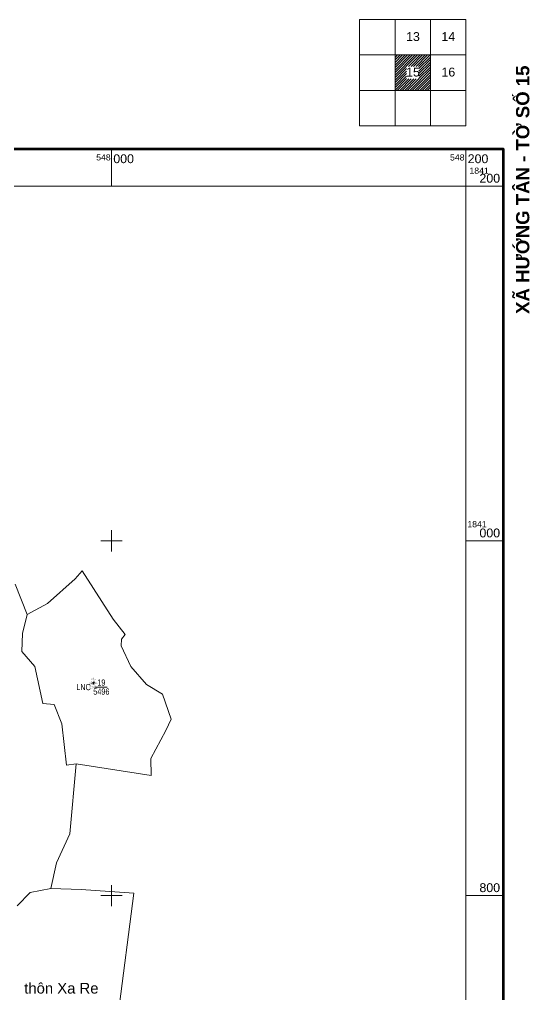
# Model space of a CAD drawing. Header units: metres. Extents: x 546779 to 548236, y 1839578 to 1841294.
# Drawn here: x 547948 to 548236, y 1840744 to 1841294 of the extents above; entities that cross this region are included whole.
import ezdxf
from ezdxf.enums import TextEntityAlignment as Align

# ---------------------------------------------------------------- set-up
doc = ezdxf.new("R2010")
doc.units = ezdxf.units.M
doc.header["$MEASUREMENT"] = 0
for name, color, linetype, lineweight in [('Level 10', 7, 'Continuous', 0), ('Level 11', 7, 'Continuous', 0), ('Level 13', 7, 'Continuous', 0), ('Level 15', 7, 'Continuous', 0), ('Level 18', 7, 'Continuous', 0), ('Level 46', 7, 'Continuous', 0), ('Level 55', 7, 'Continuous', 0), ('Level 56', 7, 'Continuous', 0), ('Level 60', 7, 'Continuous', 0), ('Level 61', 7, 'Continuous', 0)]:
    doc.layers.add(name, color=color, linetype=linetype, lineweight=lineweight)
doc.styles.add('Style-VHarial', font='VHarial.shx')
doc.styles.add('Style-VHarialb', font='VHarialb.shx')
doc.styles.add('Style-Vnarial', font='Vnarial.shx')
doc.styles.add('Style-vnarialNarrowI', font='vnarialNarrowI.shx')
doc.styles.add('Style-Vntimei', font='Vntimei.shx')

# ---------------------------------------------------------------- blocks, each defined once
blk = doc.blocks.new('N_THUA_19')
at = {"layer": 'Level 13', "color": 230, "linetype": 'Continuous', "lineweight": 13, "flags": 128}
blk.add_lwpolyline([(-1.42, 0), (5.6, 0)], dxfattribs=at)
at = {"layer": 'Level 13', "color": 230, "linetype": 'Continuous', "lineweight": 0, "style": 'Style-vnarialNarrowI', "width": 0.98572}
blk.add_text('LNC ', height=3.5, dxfattribs=at).set_placement((-2.56, 0), align=Align.MIDDLE_RIGHT)
blk.add_text('19', height=3.5, dxfattribs=at).set_placement((2.23, 0.78), align=Align.CENTER)
blk.add_text('5496', height=3.5, dxfattribs=at).set_placement((2.26, -0.78), align=Align.TOP_CENTER)
blk = doc.blocks.new('CENTRD')
at = {"layer": 'Level 11', "linetype": 'Continuous', "lineweight": 0}
h = blk.add_hatch(color=3, dxfattribs=at)
edge = h.paths.add_edge_path()
edge.add_arc((0, 0), 1.5, 0, 360)
at = {"layer": 'Level 11', "color": 3, "linetype": 'Continuous', "lineweight": 0}
for p, q in [((-6, 0), (-13, 0)), ((0, 6), (-6, 0)), ((-6, 0), (0, -6)), ((0, 13), (0, 6)), ((6, 0), (0, 6)), ((0, -6), (6, 0)), ((13, 0), (6, 0)), ((0, -6), (0, -13))]:
    blk.add_line(p, q, dxfattribs=at)

msp = doc.modelspace()

# ---------------------------------------------------------------- linework, layer by layer
at = {"layer": 'Level 10', "color": 7, "linetype": 'Continuous', "lineweight": 0}
for p, q in [((547952.29, 1840958.52), (547945.69, 1840975.54)), ((547952.29, 1840958.52), (547949.69, 1840947.73)), ((547949.69, 1840947.73), (547949.35, 1840937.71)), ((547949.35, 1840937.71), (547956.71, 1840929.21)), ((547956.71, 1840929.21), (547961.19, 1840908.34)), ((547961.19, 1840908.34), (547967.56, 1840907.74)), ((547967.56, 1840907.74), (547972, 1840896.87)), ((547972, 1840896.87), (547974.49, 1840873.59)), ((547974.49, 1840873.59), (547980.04, 1840874.3))]:
    msp.add_line(p, q, dxfattribs=at)
at = {"layer": 'Level 10', "color": 7, "linetype": 'Continuous', "lineweight": 0, "flags": 128}
for points in [[(547952.29, 1840958.52), (547963.83, 1840964.81), (547979.49, 1840978.69), (547983.36, 1840983.07)], [(547983.36, 1840983.07), (548000.88, 1840955.84), (548007.74, 1840947.2)], [(548007.74, 1840947.2), (548005.57, 1840944.68), (548005.38, 1840940.77), (548010.96, 1840929.19), (548019.76, 1840919.07), (548028.69, 1840913.58), (548033.62, 1840899.52), (548030.6, 1840893.18), (548022.2, 1840877.29), (548022.35, 1840867.73)], [(547980.04, 1840874.3), (547976.52, 1840834.91), (547968.89, 1840818.49), (547965.71, 1840803.99)], [(548022.35, 1840867.73), (547980.04, 1840874.3)], [(547965.71, 1840803.99), (547954.04, 1840801.82), (547946.74, 1840794.24)], [(548012.57, 1840801.47), (547982.92, 1840803.43), (547965.71, 1840803.99)], [(548012.57, 1840801.47), (548003.81, 1840732.99)]]:
    msp.add_lwpolyline(points, dxfattribs=at)
at = {"layer": 'Level 46', "color": 7, "linetype": 'Continuous', "lineweight": 0}
for p, q in [((548160, 1841234), (548160, 1841294)), ((548180, 1841234), (548180, 1841294)), ((548140, 1841274), (548200, 1841274)), ((548160, 1841272.58), (548161.42, 1841274)), ((548160, 1841271.18), (548162.82, 1841274)), ((548160, 1841269.76), (548164.24, 1841274)), ((548160, 1841268.34), (548165.66, 1841274)), ((548160, 1841266.92), (548167.08, 1841274)), ((548160, 1841265.52), (548168.48, 1841274)), ((548160, 1841264.1), (548169.9, 1841274)), ((548160, 1841262.68), (548171.32, 1841274)), ((548160, 1841261.28), (548172.72, 1841274)), ((548167.64, 1841267.5), (548174.14, 1841274)), ((548169.06, 1841267.5), (548175.56, 1841274)), ((548170.48, 1841267.5), (548176.98, 1841274)), ((548171.88, 1841267.5), (548178.38, 1841274)), ((548173.3, 1841267.5), (548179.8, 1841274)), ((548173.5, 1841266.28), (548180, 1841272.78)), ((548173.5, 1841264.88), (548180, 1841271.38)), ((548160, 1841259.86), (548166.5, 1841266.36)), ((548160, 1841258.44), (548166.5, 1841264.94)), ((548168.28, 1841254), (548180, 1841265.72)), ((548173.5, 1841263.46), (548180, 1841269.96)), ((548173.5, 1841262.04), (548180, 1841268.54)), ((548173.5, 1841260.64), (548180, 1841267.12)), ((548160, 1841257.04), (548166.5, 1841263.52)), ((548160, 1841255.62), (548166.5, 1841262.12)), ((548160, 1841254.2), (548166.5, 1841260.7)), ((548161.22, 1841254), (548167.72, 1841260.5)), ((548162.62, 1841254), (548169.12, 1841260.5)), ((548164.04, 1841254), (548170.54, 1841260.5)), ((548165.46, 1841254), (548171.96, 1841260.5)), ((548166.88, 1841254), (548173.36, 1841260.5)), ((548169.7, 1841254), (548180, 1841264.3)), ((548171.12, 1841254), (548180, 1841262.88)), ((548172.52, 1841254), (548180, 1841261.48)), ((548173.94, 1841254), (548180, 1841260.06)), ((548140, 1841254), (548200, 1841254)), ((548175.36, 1841254), (548180, 1841258.64)), ((548176.76, 1841254), (548180, 1841257.24)), ((548178.18, 1841254), (548180, 1841255.82)), ((548179.6, 1841254), (548180, 1841254.4))]:
    msp.add_line(p, q, dxfattribs=at)
at = {"layer": 'Level 46', "color": 7, "linetype": 'Continuous', "lineweight": 0, "flags": 128}
for points in [[(548200, 1841294), (548140, 1841294)], [(548140, 1841294), (548140, 1841234)], [(548200, 1841234), (548200, 1841294)], [(548140, 1841234), (548200, 1841234)]]:
    msp.add_lwpolyline(points, dxfattribs=at)
at = {"layer": 'Level 46', "color": 7, "linetype": 'Continuous', "lineweight": 0}
msp.add_point((548160, 1841274), dxfattribs=at)
at = {"layer": 'Level 60', "color": 7, "linetype": 'Continuous', "lineweight": 0, "flags": 128}
for points in [[(548000, 1841200), (548000, 1841221)], [(548200, 1841200), (548200, 1841221)], [(548200, 1841200), (548221, 1841200)], [(548000, 1840994), (548000, 1841006)], [(547994, 1841000), (548006, 1841000)], [(548200, 1841000), (548221, 1841000)], [(548000, 1840794), (548000, 1840806)], [(547994, 1840800), (548006, 1840800)], [(548200, 1840800), (548221, 1840800)]]:
    msp.add_lwpolyline(points, dxfattribs=at)
msp.add_lwpolyline([(546800, 1841200), (548200, 1841200), (548200, 1839800), (546800, 1839800), (546800, 1841200)], close=True, dxfattribs=at)
at = {"layer": 'Level 61', "color": 7, "linetype": 'Continuous', "lineweight": 140, "flags": 128}
msp.add_lwpolyline([(546779, 1841221), (548221, 1841221), (548221, 1839779), (546779, 1839779), (546779, 1841221)], close=True, dxfattribs=at)

# ---------------------------------------------------------------- block references
at = {"layer": 'Level 11', "color": 3, "linetype": 'Continuous', "lineweight": 0, "xscale": 0.04999813735168662, "yscale": 0.04999813735168662, "zscale": 0.04999813735168662}
msp.add_blockref('CENTRD', (547989.8, 1840919.94), dxfattribs=at)
at = {"layer": 'Level 13', "color": 230, "linetype": 'Continuous', "lineweight": 0}
msp.add_blockref('N_THUA_19', (547992.01, 1840917.61), dxfattribs=at)

# ---------------------------------------------------------------- texts
at = {"layer": 'Level 15', "color": 3, "linetype": 'Continuous', "lineweight": 0, "insert": (547989.8, 1840919.89), "char_height": 0.3, "attachment_point": 5, "line_spacing_factor": 0.72, "style": 'Style-Vntimei'}
msp.add_mtext('19\\PLNC\\PHå P¸ Ng\xad\\PTh«n Xa Re\\P \\P1940\\P190457041\\P05/05/1992\\PC«ng an t∅nh Qu¶ng TrÞ\\PHå ThÞ PÝ Ng\xad\\P1953\\P190457040\\P05/05/1992\\PC«ng an t∅nh Qu¶ng TrÞ\\P03/5\\P31/03/2005\\PC«ng an x· H\xadíng T©n\\P', dxfattribs=at)
at = {"layer": 'Level 18', "color": 7, "linetype": 'Continuous', "lineweight": 0, "style": 'Style-Vnarial'}
msp.add_text('th«n Xa Re', height=6, dxfattribs=at).set_placement((547971.69, 1840747.8), align=Align.MIDDLE_CENTER)
at = {"layer": 'Level 46', "color": 7, "linetype": 'Continuous', "lineweight": 0, "style": 'Style-VHarial'}
for s, p in [('13', (548170.12, 1841284.36)), ('14', (548190.02, 1841284.36)), ('15', (548170.12, 1841264.36)), ('16', (548190.07, 1841264.36))]:
    msp.add_text(s, height=5, dxfattribs=at).set_placement(p, align=Align.MIDDLE_CENTER)
at = {"layer": 'Level 55', "color": 7, "linetype": 'Continuous', "lineweight": 0, "style": 'Style-VHarialb'}
msp.add_text('X· H\xadíng T©n - Tê sè 15', height=7.5, rotation=90, dxfattribs=at).set_placement((548235.78, 1841268.05), align=Align.RIGHT)
at = {"layer": 'Level 56', "color": 7, "linetype": 'Continuous', "lineweight": 0, "style": 'Style-VHarial'}
for p in [(547999.5, 1841218.03), (548199.19, 1841218)]:
    msp.add_text('548', height=3.5, dxfattribs=at).set_placement(p, align=Align.TOP_RIGHT)
for s, p in [('000', (548001, 1841218)), ('200', (548201, 1841218))]:
    msp.add_text(s, height=5, dxfattribs=at).set_placement(p, align=Align.TOP_LEFT)
for p in [(548202, 1841207), (548200.81, 1841007.67)]:
    msp.add_text('1841', height=3.5, dxfattribs=at).set_placement(p)
for s, p in [('200', (548219.28, 1841202)), ('000', (548219.28, 1841002)), ('800', (548219.28, 1840802))]:
    msp.add_text(s, height=5, dxfattribs=at).set_placement(p, align=Align.RIGHT)

doc.saveas('drawing.dxf')
